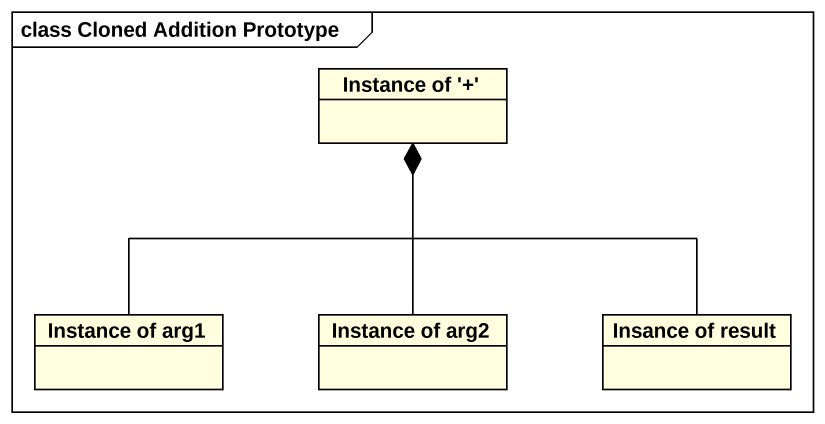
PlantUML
@startuml
mainframe class Cloned Addition Prototype
hide circle
hide empty members
class "Instance of '+'" as Instance_of #FFFFE0
class "Instance of arg1" as Instance_of_arg1 #FFFFE0
class "Instance of arg2" as Instance_of_arg2 #FFFFE0
class "Insance of result" as Insance_of_result #FFFFE0
Instance_of_arg1 -up-* Instance_of
Instance_of_arg2 -up-* Instance_of
Insance_of_result -up-* Instance_of
@enduml
